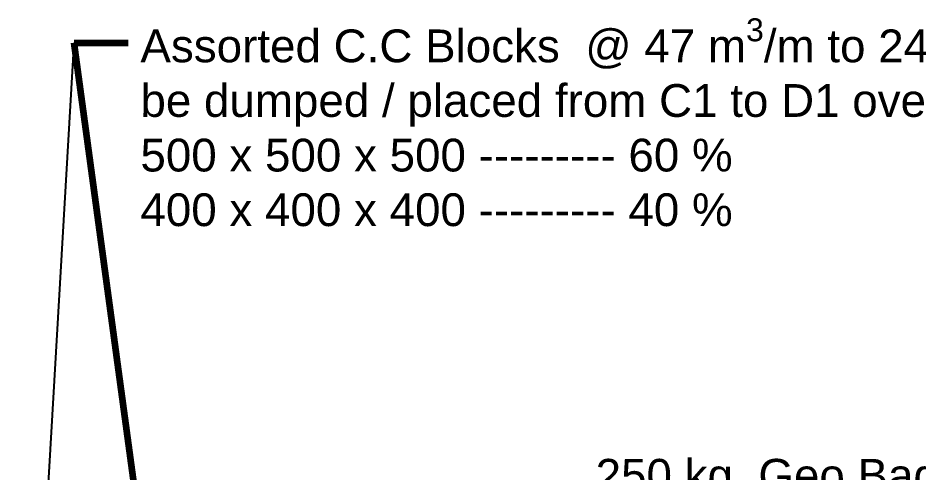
# Model space of a CAD drawing. Header units: inches. Extents: x -885 to 26362, y -28010 to 990.
# Drawn here: x 4211.36 to 4241.27, y -19508.77 to -19493.65 of the extents above; entities that cross this region are included whole.
import ezdxf

# ---------------------------------------------------------------- set-up
doc = ezdxf.new("R2010")
doc.units = ezdxf.units.IN
doc.header["$MEASUREMENT"] = 0
doc.layers.add('LINE', color=7, linetype='Continuous')
doc.styles.get("Standard").update_dxf_attribs({"font": 'arial.ttf'})
doc.dimstyles.get("Standard").update_dxf_attribs({"dimtxt": 0.18, "dimasz": 0.18, "dimexe": 0.18, "dimexo": 0.0625, "dimgap": 0.09, "dimtad": 0, "dimtih": 1, "dimtoh": 1, "dimdec": 4, "dimzin": 0, "dimdsep": 46, "dimtxsty": 'Standard', "dimcen": 0.09, "dimadec": 0, "dimazin": 0, "dimtfac": 1, "dimtdec": 4, "dimtofl": 0, "dimtmove": 0, "dimatfit": 3, "dimfxl": 1, "dimtolj": 1, "dimtzin": 0, "dimarcsym": 0})

msp = doc.modelspace()

# ---------------------------------------------------------------- texts
at = {"layer": 'LINE', "color": 7, "lineweight": 20, "ltscale": 0.5, "attachment_point": 1}
for s, insert, char_height, width in [('\\A1;Assorted C.C Blocks  @ 47 {\\C0;m\\H0.7x;\\S3^ ;\\H1.429x;/m} to 24.00 {\\C0;m\\H0.7x;\\S3^ ;\\H1.429x;/m} (excluding void) to be dumped / placed from C1 to D1 over Geo Bags as shown.\\P500 x 500 x 500 --------- 60 %\\P400 x 400 x 400 --------- 40 %', (4215.427352, -19493.664688), 1.088423855, 46.35266503), ('\\A1;250 kg  Geo Bags to be dumped / placed \\P@ 50 {\\C0;m\\H0.7x;\\S3^ ;\\H1.429x;/m} to 22.50 {\\C0;m\\H0.7x;\\S3^ ;\\H1.429x;/m} \\Pfrom C1 to D1 as shown. ', (4230.559375, -19508.301754), 1.08842386, 44.46503777)]:
    msp.add_mtext(s, dxfattribs=dict(at, insert=insert, char_height=char_height, width=width))

# ---------------------------------------------------------------- leaders
at = {"linetype": 'ByBlock', "lineweight": 20, "ltscale": 0.5}
msp.add_leader([(4211.376957, -19526.129583), (4213.22253, -19494.480527)], dimstyle='Standard', override={"dimgap": 0.09, "dimtad": 0, "dimfxl": 700, "dimfxlon": 1}, dxfattribs=at)
msp.add_leader([(4211.376957, -19526.129583), (4213.22253, -19494.480527)], dimstyle='Standard', override={"dimgap": 0.09, "dimtad": 0, "dimfxl": 700, "dimfxlon": 1}, dxfattribs=at)
at = {"layer": 'LINE', "color": 7, "lineweight": 20, "ltscale": 0.5}
msp.add_leader([(4217.291977, -19524.430082), (4213.22253, -19494.480527), (4215.019096, -19494.480527)], dimstyle='Standard', override={"dimtxt": 1.2, "dimasz": 0.9, "dimclrd": 7, "dimclre": 7, "dimclrt": 7, "dimlwd": 65535, "dimlwe": 65535}, dxfattribs=at)
msp.add_leader([(4217.291977, -19524.430082), (4213.22253, -19494.480527), (4215.019096, -19494.480527)], dimstyle='Standard', override={"dimtxt": 1.2, "dimasz": 0.9, "dimclrd": 7, "dimclre": 7, "dimclrt": 7, "dimlwd": 65535, "dimlwe": 65535}, dxfattribs=at)

doc.saveas('drawing.dxf')
